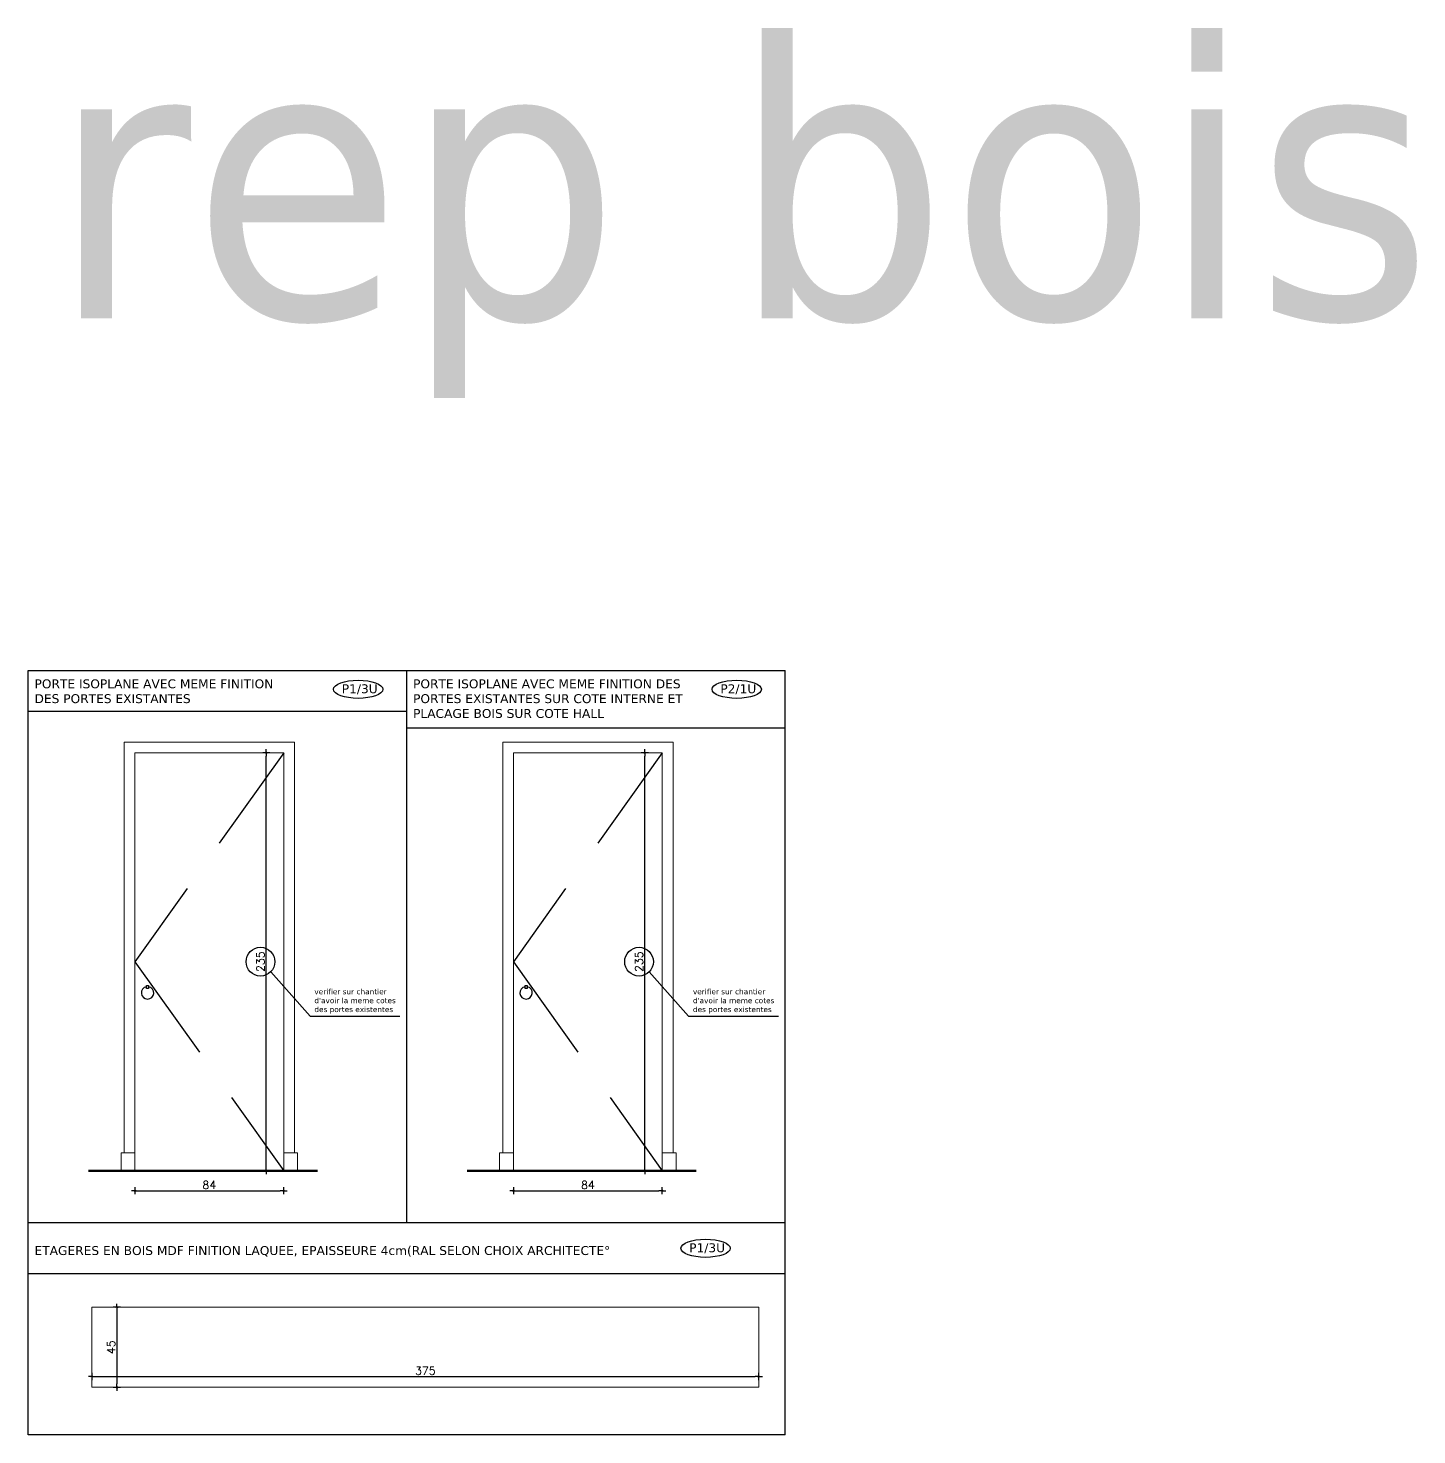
# Model space of a CAD drawing. Header units: millimetres. Extents: x 253 to 682, y -1208 to -847.
# Drawn here: x 578.69 to 586.5, y -1085.55 to -1077.64 of the extents above; entities that cross this region are included whole.
import ezdxf
from ezdxf.enums import TextEntityAlignment as Align

# ---------------------------------------------------------------- set-up
doc = ezdxf.new("R2010")
doc.units = ezdxf.units.MM
doc.header["$LTSCALE"] = 10
doc.header["$MEASUREMENT"] = 0
doc.header["$PDMODE"] = 35
doc.linetypes.add('HIDDEN', pattern=[0.375, 0.25, -0.125])
for name, color, linetype in [('COTATION', 203, 'Continuous'), ('HACHURE', 252, 'Continuous'), ('rev sol', 253, 'Continuous'), ('TEXTE', 1, 'Continuous')]:
    doc.layers.add(name, color=color, linetype=linetype)
doc.layers.add('Men_porte', color=30, linetype='Continuous', lineweight=5)
doc.layers.add('MUR', color=5, linetype='Continuous', lineweight=50)
doc.styles.get("Standard").update_dxf_attribs({"font": 'txt.shx'})
doc.styles.add('Verdana', font='verdana.ttf')
doc.dimstyles.new('Cote(1 20)', dxfattribs={"dimtxt": 0.045, "dimasz": 0.02, "dimexe": 0.2, "dimexo": 0.6, "dimgap": 0.01, "dimtad": 1, "dimdec": 0, "dimlfac": 100, "dimzin": 5, "dimdsep": 46, "dimtxsty": 'Standard', "dimblk1": 'DIM', "dimblk2": 'DIM', "dimsah": 1, "dimcen": 0.05, "dimdle": 0.1, "dimse1": 1, "dimse2": 1, "dimclrt": 256, "dimadec": 0, "dimazin": 0, "dimtfac": 1, "dimtdec": 0, "dimtmove": 2, "dimatfit": 3, "dimldrblk": 'DIM', "dimfxl": 1, "dimtolj": 1, "dimtzin": 0, "dimarcsym": 0})

# ---------------------------------------------------------------- blocks, each defined once
blk = doc.blocks.new('DIM')
for p, q in [((-0.2, 0), (-1, 0)), ((0, 0.2), (0, 1)), ((0.2, 0), (1, 0)), ((0, -1), (0, -0.2))]:
    blk.add_line(p, q)
blk.add_circle((0, 0), 0.2)
blk = doc.blocks.new('*D18468')
at = {"layer": 'COTATION', "color": 0, "lineweight": -2, "ltscale": 0.02, "transparency": 16777216}
blk.add_line((579.3135, -1084.1756), (580.1105, -1084.1756), dxfattribs=at)
at = {"layer": 'Defpoints', "color": 0, "ltscale": 0.02, "transparency": 16777216}
for p in [(579.2935, -1084.0127, 0.0001), (580.1305, -1084.0127, 0.0001), (580.1305, -1084.1756)]:
    blk.add_point(p, dxfattribs=at)
at = {"layer": 'COTATION', "color": 0, "lineweight": -2, "ltscale": 0.02, "transparency": 16777216, "xscale": 0.02, "yscale": 0.02, "zscale": 0.02, "rotation": 180}
blk.add_blockref('DIM', (579.2935, -1084.1756), dxfattribs=at)
at = {"layer": 'COTATION', "color": 0, "lineweight": -2, "ltscale": 0.02, "transparency": 16777216, "xscale": 0.02, "yscale": 0.02, "zscale": 0.02}
blk.add_blockref('DIM', (580.1305, -1084.1756), dxfattribs=at)
at = {"layer": 'COTATION', "ltscale": 0.02, "transparency": 16777216, "insert": (579.712, -1084.1431), "char_height": 0.045, "attachment_point": 5}
blk.add_mtext('\\A1;84', dxfattribs=at)
blk = doc.blocks.new('*D18469')
at = {"layer": 'COTATION', "color": 0, "lineweight": -2, "ltscale": 0.02, "transparency": 16777216}
blk.add_line((580.0321, -1084.0426), (580.0321, -1081.7326), dxfattribs=at)
at = {"layer": 'Defpoints', "color": 0, "ltscale": 0.02, "transparency": 16777216}
for p in [(579.9306, -1081.7126, 0.0001), (580.0321, -1081.7126), (579.9306, -1084.0626, 0.0001)]:
    blk.add_point(p, dxfattribs=at)
at = {"layer": 'COTATION', "color": 0, "lineweight": -2, "ltscale": 0.02, "transparency": 16777216, "xscale": 0.02, "yscale": 0.02, "zscale": 0.02}
for p, rotation in [((580.0321, -1081.7126), 90), ((580.0321, -1084.0626), 270)]:
    blk.add_blockref('DIM', p, dxfattribs=dict(at, rotation=rotation))
at = {"layer": 'COTATION', "ltscale": 0.02, "transparency": 16777216, "insert": (579.9996, -1082.8876), "char_height": 0.045, "attachment_point": 5, "rotation": 90}
blk.add_mtext('\\A1;235', dxfattribs=at)
blk = doc.blocks.new('*D18470')
at = {"layer": 'COTATION', "color": 0, "lineweight": -2, "ltscale": 0.02, "transparency": 16777216}
blk.add_line((581.4423, -1084.1756), (582.2393, -1084.1756), dxfattribs=at)
at = {"layer": 'Defpoints', "color": 0, "ltscale": 0.02, "transparency": 16777216}
for p in [(581.4223, -1084.0127, 0.0001), (582.2593, -1084.0127, 0.0001), (582.2593, -1084.1756)]:
    blk.add_point(p, dxfattribs=at)
at = {"layer": 'COTATION', "color": 0, "lineweight": -2, "ltscale": 0.02, "transparency": 16777216, "xscale": 0.02, "yscale": 0.02, "zscale": 0.02, "rotation": 180}
blk.add_blockref('DIM', (581.4223, -1084.1756), dxfattribs=at)
at = {"layer": 'COTATION', "color": 0, "lineweight": -2, "ltscale": 0.02, "transparency": 16777216, "xscale": 0.02, "yscale": 0.02, "zscale": 0.02}
blk.add_blockref('DIM', (582.2593, -1084.1756), dxfattribs=at)
at = {"layer": 'COTATION', "ltscale": 0.02, "transparency": 16777216, "insert": (581.8408, -1084.1431), "char_height": 0.045, "attachment_point": 5}
blk.add_mtext('\\A1;84', dxfattribs=at)
blk = doc.blocks.new('*D18471')
at = {"layer": 'COTATION', "color": 0, "lineweight": -2, "ltscale": 0.02, "transparency": 16777216}
blk.add_line((582.1609, -1084.0426), (582.1609, -1081.7326), dxfattribs=at)
at = {"layer": 'Defpoints', "color": 0, "ltscale": 0.02, "transparency": 16777216}
for p in [(582.0594, -1081.7126, 0.0001), (582.1609, -1081.7126), (582.0594, -1084.0626, 0.0001)]:
    blk.add_point(p, dxfattribs=at)
at = {"layer": 'COTATION', "color": 0, "lineweight": -2, "ltscale": 0.02, "transparency": 16777216, "xscale": 0.02, "yscale": 0.02, "zscale": 0.02}
for p, rotation in [((582.1609, -1081.7126), 90), ((582.1609, -1084.0626), 270)]:
    blk.add_blockref('DIM', p, dxfattribs=dict(at, rotation=rotation))
at = {"layer": 'COTATION', "ltscale": 0.02, "transparency": 16777216, "insert": (582.1284, -1082.8876), "char_height": 0.045, "attachment_point": 5, "rotation": 90}
blk.add_mtext('\\A1;235', dxfattribs=at)
blk = doc.blocks.new('*D18496')
at = {"layer": 'COTATION', "color": 0, "lineweight": -2, "ltscale": 0.02, "transparency": 16777216}
blk.add_line((579.1919, -1084.8507), (579.1919, -1085.2607), dxfattribs=at)
at = {"layer": 'Defpoints', "color": 0, "ltscale": 0.02, "transparency": 16777216}
for p in [(579.0518, -1084.8307), (579.0518, -1085.2807), (579.1919, -1085.2807)]:
    blk.add_point(p, dxfattribs=at)
at = {"layer": 'COTATION', "color": 0, "lineweight": -2, "ltscale": 0.02, "transparency": 16777216, "xscale": 0.02, "yscale": 0.02, "zscale": 0.02}
for p, rotation in [((579.1919, -1084.8307), 90), ((579.1919, -1085.2807), 270)]:
    blk.add_blockref('DIM', p, dxfattribs=dict(at, rotation=rotation))
at = {"layer": 'COTATION', "ltscale": 0.02, "transparency": 16777216, "insert": (579.1594, -1085.0557), "char_height": 0.045, "attachment_point": 5, "rotation": 90}
blk.add_mtext('\\A1;45', dxfattribs=at)
blk = doc.blocks.new('*D18497')
at = {"layer": 'COTATION', "color": 0, "lineweight": -2, "ltscale": 0.02, "transparency": 16777216}
blk.add_line((579.0718, -1085.2201), (582.7818, -1085.2201), dxfattribs=at)
at = {"layer": 'Defpoints', "color": 0, "ltscale": 0.02, "transparency": 16777216}
for p in [(582.8018, -1085.2201), (579.0518, -1085.2807), (582.8018, -1085.2807)]:
    blk.add_point(p, dxfattribs=at)
at = {"layer": 'COTATION', "color": 0, "lineweight": -2, "ltscale": 0.02, "transparency": 16777216, "xscale": 0.02, "yscale": 0.02, "zscale": 0.02, "rotation": 180}
blk.add_blockref('DIM', (579.0518, -1085.2201), dxfattribs=at)
at = {"layer": 'COTATION', "color": 0, "lineweight": -2, "ltscale": 0.02, "transparency": 16777216, "xscale": 0.02, "yscale": 0.02, "zscale": 0.02}
blk.add_blockref('DIM', (582.8018, -1085.2201), dxfattribs=at)
at = {"layer": 'COTATION', "ltscale": 0.02, "transparency": 16777216, "insert": (580.9268, -1085.1876), "char_height": 0.045, "attachment_point": 5}
blk.add_mtext('\\A1;375', dxfattribs=at)

msp = doc.modelspace()

# ---------------------------------------------------------------- linework, layer by layer
at = {"linetype": 'Continuous'}
for p, q in [((580.8218, -1084.3565), (580.8218, -1081.2505)), ((580.8218, -1084.3565), (580.8218, -1081.2505)), ((580.8218, -1081.2505), (582.9506, -1081.2505)), ((582.9506, -1085.548), (582.9506, -1081.2505)), ((578.693, -1081.4797), (580.8218, -1081.4797)), ((580.8218, -1081.5728), (582.9506, -1081.5728)), ((582.9506, -1084.3565), (578.693, -1084.3565)), ((582.9506, -1084.6425), (578.693, -1084.6425))]:
    msp.add_line(p, q, dxfattribs=at)
msp.add_lwpolyline([(582.9506, -1085.548), (578.693, -1085.548), (578.693, -1081.2505), (580.8218, -1081.2505)], dxfattribs=at)
at = {"color": 1, "linetype": 'Continuous'}
for centre in [(580.549, -1081.3557), (582.6778, -1081.3557), (582.5025, -1084.4988)]:
    msp.add_ellipse(centre, major_axis=(-0.1388, 0), ratio=0.368187, dxfattribs=at)
at = {"layer": 'HACHURE', "ltscale": 0.02, "elevation": 0.0001}
for points in [[(579.3584, -1083.0209), (579.3706, -1083.0209), (579.3706, -1083.0386), (579.3584, -1083.0386)], [(581.4872, -1083.0209), (581.4993, -1083.0209), (581.4993, -1083.0386), (581.4872, -1083.0386)]]:
    msp.add_lwpolyline(points, close=True, dxfattribs=at)
at = {"layer": 'HACHURE', "ltscale": 0.02}
for centre in [(579.3645, -1083.0626, 0.0001), (581.4933, -1083.0626, 0.0001)]:
    msp.add_arc(centre, 0.0349, 99.98325, 80.01675, dxfattribs=at)
at = {"layer": 'Men_porte', "ltscale": 0.05}
for p, q in [((580.1906, -1081.6525, 0.0001), (579.2334, -1081.6525, 0.0001)), ((579.2334, -1081.6525, 0.0001), (579.2334, -1083.9624, 0.0001)), ((580.1305, -1081.7126, 0.0001), (579.2935, -1081.7126, 0.0001)), ((579.2935, -1081.7126, 0.0001), (579.2935, -1084.0626, 0.0001)), ((580.1305, -1081.7126, 0.0001), (580.1305, -1084.0626, 0.0001)), ((580.1906, -1083.9624, 0.0001), (580.1906, -1081.6525, 0.0001)), ((582.3194, -1081.6525, 0.0001), (581.3622, -1081.6525, 0.0001)), ((581.3622, -1081.6525, 0.0001), (581.3622, -1083.9624, 0.0001)), ((582.2593, -1081.7126, 0.0001), (581.4223, -1081.7126, 0.0001)), ((581.4223, -1081.7126, 0.0001), (581.4223, -1084.0626, 0.0001)), ((582.2593, -1081.7126, 0.0001), (582.2593, -1084.0626, 0.0001)), ((582.3194, -1083.9624, 0.0001), (582.3194, -1081.6525, 0.0001)), ((579.2154, -1083.9624, 0.0001), (579.2935, -1083.9624, 0.0001)), ((579.2154, -1083.9624, 0.0001), (579.2154, -1084.0626, 0.0001)), ((580.1305, -1083.9624, 0.0001), (580.2086, -1083.9624, 0.0001)), ((580.2086, -1083.9624, 0.0001), (580.2086, -1084.0626, 0.0001)), ((581.3442, -1083.9624, 0.0001), (581.4223, -1083.9624, 0.0001)), ((581.3442, -1083.9624, 0.0001), (581.3442, -1084.0626, 0.0001)), ((582.2593, -1083.9624, 0.0001), (582.3374, -1083.9624, 0.0001)), ((582.3374, -1083.9624, 0.0001), (582.3374, -1084.0626, 0.0001))]:
    msp.add_line(p, q, dxfattribs=at)
msp.add_lwpolyline([(579.0518, -1084.8307), (582.8018, -1084.8307), (582.8018, -1085.2807), (579.0518, -1085.2807)], close=True, dxfattribs=at)
at = {"layer": 'MUR'}
for p, q in [((579.0329, -1084.0626, 0.0001), (580.3201, -1084.0626, 0.0001)), ((581.1617, -1084.0626, 0.0001), (582.4489, -1084.0626, 0.0001))]:
    msp.add_line(p, q, dxfattribs=at)
at = {"layer": 'rev sol', "linetype": 'HIDDEN', "ltscale": 0.25, "elevation": 0.0001}
for points in [[(580.1305, -1081.7126), (579.2935, -1082.8876), (580.1305, -1084.0626)], [(582.2593, -1081.7126), (581.4223, -1082.8876), (582.2593, -1084.0626)]]:
    msp.add_lwpolyline(points, dxfattribs=at)
at = {"layer": 'TEXTE', "ltscale": 0.02}
for points in [[(580.0571, -1082.9443), (580.2783, -1083.1931), (580.7837, -1083.1931)], [(582.1859, -1082.9443), (582.407, -1083.1931), (582.9125, -1083.1931)]]:
    msp.add_lwpolyline(points, dxfattribs=at)
for centre in [(579.9996, -1082.8876), (582.1284, -1082.8876)]:
    msp.add_circle(centre, 0.0808, dxfattribs=at)

# ---------------------------------------------------------------- texts
at = {"color": 1, "linetype": 'Continuous', "style": 'Verdana', "width": 0.9}
msp.add_text('rep bois', height=1.5663, rotation=360, dxfattribs=at).set_placement((578.8149, -1077.7045), align=Align.TOP_LEFT)
at = {"color": 1, "linetype": 'Continuous', "char_height": 0.05, "attachment_point": 1, "style": 'Verdana'}
for s, insert, width in [('PORTE ISOPLANE AVEC MEME FINITION DES PORTES EXISTANTES', (578.7289, -1081.3001, 0.0001), 1.381175), ('PORTE ISOPLANE AVEC MEME FINITION DES PORTES EXISTANTES SUR COTE INTERNE ET PLACAGE BOIS SUR COTE HALL', (580.8577, -1081.3001, 0.0001), 1.658097), ('P1/3U', (580.4567, -1081.3279, 0.0001), 1.381175), ('P2/1U', (582.5855, -1081.3279, 0.0001), 1.381175), ('ETAGERES EN BOIS MDF FINITION LAQUEE, EPAISSEURE 4cm(RAL SELON CHOIX ARCHITECTE°', (578.7289, -1084.4867, 0.0001), 3.973211), ('P1/3U', (582.4102, -1084.471, 0.0001), 1.381175)]:
    msp.add_mtext(s, dxfattribs=dict(at, insert=insert, width=width))
at = {"layer": 'TEXTE', "ltscale": 0.02, "char_height": 0.03, "attachment_point": 1, "style": 'Verdana'}
for insert in [(580.3027, -1083.0408), (582.4315, -1083.0408)]:
    msp.add_mtext_dynamic_manual_height_columns("verifier sur chantier d'avoir la meme cotes des portes existentes ", width=0.480984, gutter_width=269.496, heights=[0], dxfattribs=dict(at, insert=insert))

# ---------------------------------------------------------------- dimensions: what is measured, and where the dimension line sits
at = {"layer": 'COTATION', "ltscale": 0.02}
for base, p1, p2, picture, middle in [((580.0321, -1081.7126), (579.9306, -1084.0626, 0.0001), (579.9306, -1081.7126, 0.0001), '*D18469', (579.9996, -1082.8876)), ((582.1609, -1081.7126), (582.0594, -1084.0626, 0.0001), (582.0594, -1081.7126, 0.0001), '*D18471', (582.1284, -1082.8876)), ((579.1919, -1085.2807), (579.0518, -1084.8307), (579.0518, -1085.2807), '*D18496', (579.1594, -1085.0557))]:
    dim = msp.add_linear_dim(base=base, p1=p1, p2=p2, angle=90, dimstyle='Cote(1 20)', dxfattribs=at)
    dim.commit()
    dim.dimension.update_dxf_attribs({"geometry": picture, "text_midpoint": middle})
for base, p1, p2, picture, middle in [((580.1305, -1084.1756), (579.2935, -1084.0127, 0.0001), (580.1305, -1084.0127, 0.0001), '*D18468', (579.712, -1084.1431)), ((582.2593, -1084.1756), (581.4223, -1084.0127, 0.0001), (582.2593, -1084.0127, 0.0001), '*D18470', (581.8408, -1084.1431)), ((582.8018, -1085.2201), (579.0518, -1085.2807), (582.8018, -1085.2807), '*D18497', (580.9268, -1085.1876))]:
    dim = msp.add_linear_dim(base=base, p1=p1, p2=p2, dimstyle='Cote(1 20)', dxfattribs=at)
    dim.commit()
    dim.dimension.update_dxf_attribs({"geometry": picture, "text_midpoint": middle})

doc.saveas('drawing.dxf')
